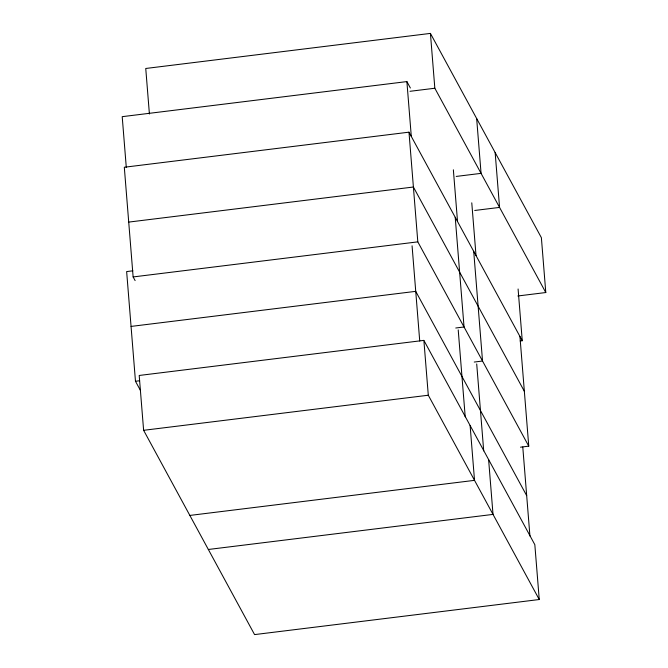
<?xml version="1.0" encoding="UTF-8"?>
<svg xmlns="http://www.w3.org/2000/svg" width="668" height="668" viewBox="0 0 668 668"><rect width="100%" height="100%" fill="white"/><g stroke="black" fill="none" stroke-linecap="round" stroke-linejoin="round"><path stroke-width="1" d="M517.842 295.982L545.789 292.534L541.381 237.691L430.426 33.4L145.749 68.478L149.407 114.003M410.369 88.001L406.887 81.588L122.211 116.666L126.285 167.367M409.993 91.299L434.835 88.243L545.789 292.534M520.18 340.981L522.251 340.73L408.983 132.172L124.306 167.25L133.132 276.936L135.12 280.593M456.227 176.427L481.069 173.363L476.66 118.52M128.724 222.093L413.4 187.015L524.355 391.314M474.714 210.47L499.564 207.414L495.147 152.571M132.857 270.816L126.644 271.575L135.47 381.261L140.439 390.413M133.132 276.936L417.809 241.858L528.764 446.157L520.489 447.176M131.053 326.418L415.73 291.348L526.685 495.639M455.76 328.005L464.043 326.978L455.217 217.3M423.879 340.388L139.203 375.466L143.62 430.309L254.575 634.6L539.251 599.522L534.834 544.687L423.879 340.388L428.297 395.231L539.251 599.522M135.47 381.261L139.612 380.752M474.255 362.048L482.538 361.029L473.712 251.352M143.62 430.309L428.297 395.231M189.846 515.429L474.522 480.35L470.113 425.516M208.341 549.48L493.017 514.402L488.609 459.559M518.092 288.993L522.251 340.73M519.938 336.472L528.764 446.157M522.777 447.009L529.933 535.995M471.775 202.83L476.025 255.602M476.71 363.951L483.707 450.875M453.363 169.814L457.53 221.559M458.215 329.9L465.212 416.824M430.426 33.4L434.835 88.243M406.887 81.588L411.296 136.431M408.983 132.172L417.809 241.858M412.072 245.816L419.729 341.014"/></g></svg>
